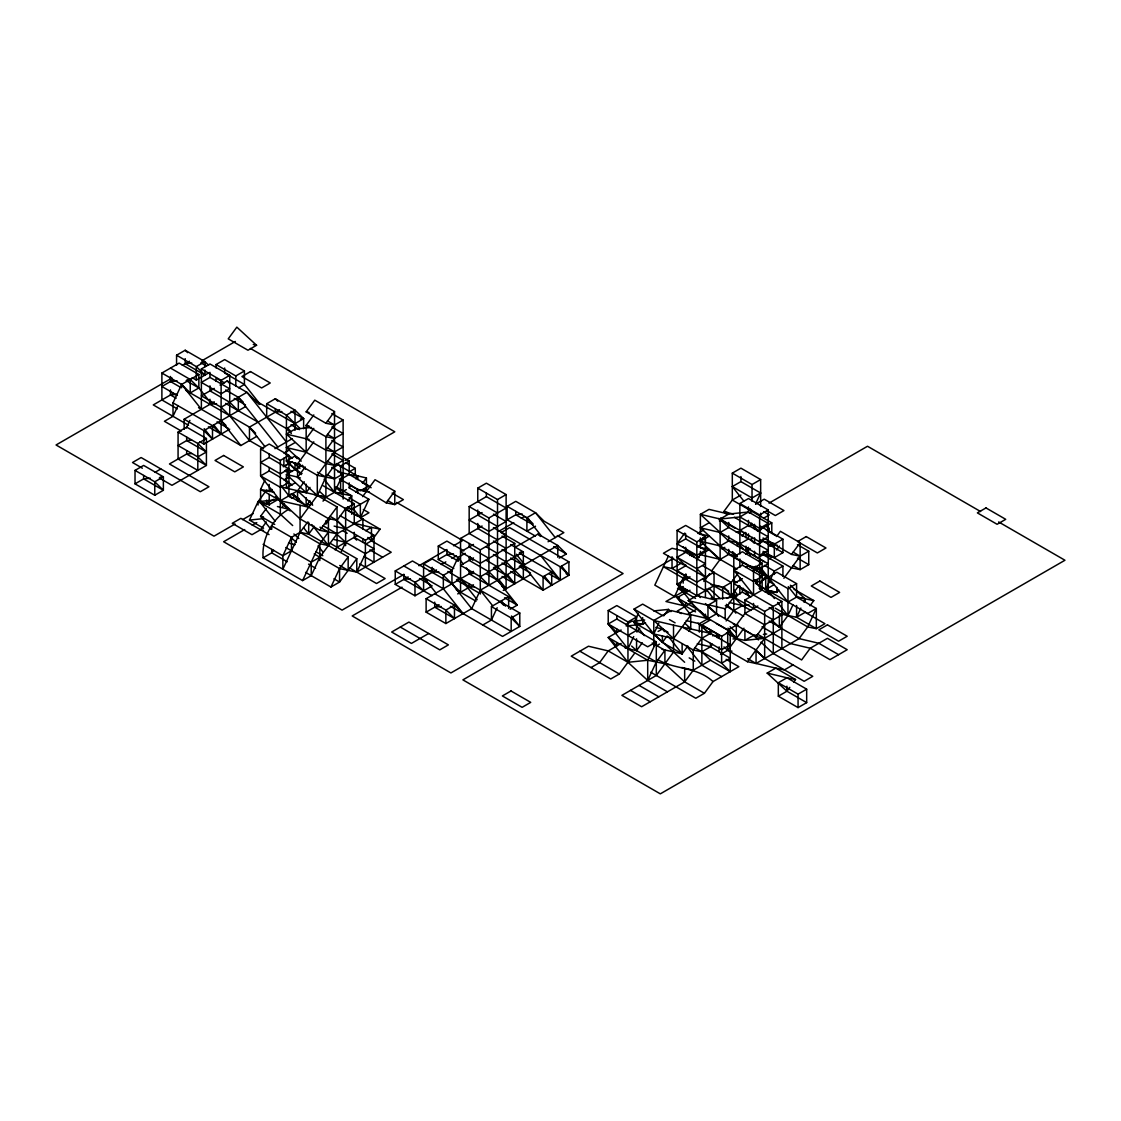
<?xml version="1.0" encoding="UTF-8"?>
<svg xmlns="http://www.w3.org/2000/svg" width="1121" height="1121" viewBox="0 0 1121 1121"><rect width="100%" height="100%" fill="white"/><g stroke="black" fill="none" stroke-linecap="round" stroke-linejoin="round"><path stroke-width="1.5" d="M181.336 431.053L164.409 421.286L173.012 416.311L173.012 402.859L181.63 384.433L198.851 374.498L198.851 387.95L211.309 403.644M173.012 416.311L178.043 405.564M186.31 428.082L189.897 420.403M264.892 480.166L260.59 489.373L260.59 502.825L275.135 521.139M263.561 528.229L249.465 520.088L258.068 501.676L266.672 489.975L269.502 491.601M362.868 528.986L362.868 518.897L337.043 533.806L319.821 557.207L311.218 575.634L302.6 580.594L263.113 557.796C261.543 539.075 272.193 518.084 288.938 509.256L275.374 496.799M364.129 556.478L373.994 562.182L373.994 535.263L365.39 540.238L345.646 528.846L337.043 520.354L328.425 518.603L288.938 495.804L288.938 455.434L269.208 444.042L260.59 449.017L260.59 475.921L280.334 500.779L300.078 518.897L317.299 495.496L325.903 477.084L334.52 465.383L343.124 460.409L331.844 453.893M323.03 501.157L325.903 497.262L334.52 492.287L343.124 473.861L331.844 467.345M302.6 580.594L319.821 543.755L328.425 532.055L319.961 527.164M341.345 551.504L345.646 542.298L335.782 533.232M365.74 544.147L371.471 540.84L380.089 529.14L360.345 517.734L368.949 499.321L349.206 487.915L349.206 482.871M305.571 572.369L330.947 587.026L339.565 568.599L348.169 556.899L308.681 534.114L300.078 532.349L291.474 537.323L282.856 555.75L282.856 569.202L300.078 532.349L307.729 521.952M354.264 532.279L354.264 537.323L373.994 548.715L365.39 553.69L356.786 572.116L339.565 568.599L314.174 553.942M450.852 572.831L458.027 557.473L465.201 553.326M497.514 526.45L477.77 515.057L479.199 511.989M497.514 539.902L477.77 528.509L479.199 525.441M559.211 558.104L566.385 553.956L557.782 545.479L480.292 590.207L471.689 608.633L445.864 623.542L426.12 612.15L426.12 598.698L473.468 571.36M482.815 625L491.432 620.025L497.164 607.75M638.339 613.327L634.038 622.533L644.435 635.621M668.452 555.96L654.818 585.134L674.562 596.526L679.494 597.703M652.226 642.978L664.921 650.306L656.303 662.007L636.56 650.6L627.956 648.849L633.701 636.574M658.798 623.192L653.781 633.94L662.385 642.417L682.129 653.823L687.874 646.018M674.562 596.526L683.165 578.1L686.038 574.204M667.443 691.825L647.7 680.433L647.7 660.255L656.303 641.829L616.816 619.03L608.213 623.991L627.956 648.849M687.131 589.646L685.688 592.715L695.566 598.418M719.388 520.943L720.817 517.874M656.303 662.007L647.7 680.433L627.956 662.301L608.213 637.457L621.132 630.002M755.624 503.763L760.655 493.016L740.911 481.61L732.307 486.584L743.727 500.975M764.298 561.775L745.955 551.196L747.399 548.127M750.986 540.448L752.415 537.379M768.67 581.281L774.317 584.531L765.699 589.506L774.317 571.079L782.92 566.105L782.92 576.194M792.995 604.765L787.965 615.513L779.361 627.214L771.963 620.417M779.361 613.762L796.583 617.265L800.884 608.058M803.757 601.921L805.186 598.852L790.375 585.246M343.124 499.097L343.124 420.053L334.52 425.013L325.903 423.262L306.159 411.869L314.777 400.169L334.52 411.561L334.52 492.287L351.728 495.804L351.728 514.301M313.81 414.924L306.159 425.321L306.159 452.225L325.903 463.618L334.52 465.383L327.458 461.306M313.81 428.376L306.159 438.773L286.416 434.107L295.033 429.133L311.484 427.423M325.903 423.262L334.52 411.561M313.81 441.828L297.555 463.926L297.555 477.378L317.299 495.496L337.043 506.902L337.043 547.258L335.123 549.865M266.336 508.486L260.59 516.277L270.988 529.364M305.206 466.981L297.555 477.378L300.428 477.966M269.054 534.619L240.847 518.336L232.243 523.311L251.987 534.703L260.59 529.743L266.336 521.938M282.59 506.566L284.51 503.974M309.032 439.362L306.159 438.773L325.903 450.166L334.52 438.479L343.124 433.505L331.844 426.989M274.141 492.301L260.59 489.373L280.334 500.779L297.555 490.83L304.253 481.736M309.985 487.383L306.159 492.581L297.555 490.83L297.555 500.919M273.636 550.229L271.73 552.835L263.113 557.796M292.595 493.576L306.159 506.047L309.985 500.849M303.497 527.571L308.681 534.114L314.426 526.31M349.206 487.915L351.125 485.323M355.903 478.821L357.823 476.215L338.08 464.823L332.334 468.13M300.078 518.897L319.821 530.303L337.043 506.902M329.728 518.967L325.903 524.166L325.903 520.803M347.902 501.003L351.728 495.804L336.216 486.85M355.903 492.273L357.823 489.667L369.299 492.021M362.601 483.179L366.427 477.98L354.909 475.248M362.601 496.631L375.031 479.732L394.774 491.124L394.774 504.59L386.17 502.825L363.961 489.162M386.17 502.825L394.774 491.124M329.994 543.195L356.786 558.664L339.565 582.051L330.947 587.026M678.121 542.158L684.819 533.05M689.863 555.554L691.783 552.947L672.04 548.281L663.422 553.256L683.165 564.648L686.038 565.236M636.91 632.09L639.783 628.194M696.561 559.911L700.387 554.713L709.004 549.738L720.102 559.94M669.223 664.641L647.7 660.255L627.956 662.301L608.213 650.909L588.469 646.228L571.248 656.177L610.735 678.976L619.353 674.001L634.654 653.207M631.627 646.074L636.56 650.6L642.305 642.809M663.688 615.877L668.48 609.39L670.947 611.646M685.085 588.959L683.165 591.566L665.958 601.501L685.688 606.167L695.566 611.87M703.876 581.477L709.607 573.672M713.601 573.7L711.527 571.079L720.13 559.379L728.734 554.405L787.965 588.609L796.583 583.635L796.583 597.087L816.326 608.493L816.326 628.671L807.709 626.919L775.284 608.185M667.177 635.929L662.385 642.417L662.385 635.691M742.13 536.216L745.003 532.321M749.781 525.819L751.701 523.213M706.734 591.033L708.654 588.427M662.385 615.513L642.655 604.121L634.038 609.081L653.781 620.488L671.003 610.539L690.746 615.219L673.525 638.606L653.781 633.94L634.038 622.533L642.655 624.299L645.514 622.645M721.616 676.622L701.872 665.215L701.872 624.859L710.49 619.885L730.233 631.291L730.233 671.647L710.49 660.255L693.268 670.19L684.665 681.89L641.618 706.734L621.875 695.342L656.303 675.459L673.525 652.058L673.525 625.154L653.781 620.488L653.781 645.71M688.826 631.263L690.746 628.671L690.746 615.219M737.954 573.377L731.27 582.472L722.653 587.446L711.134 584.728M726.954 598.418L731.27 595.938L738.921 585.54M757.432 558.02L763.177 554.713L765.097 552.107M769.875 545.619L771.78 543.012L791.524 554.405L800.142 556.17L808.745 551.196L808.745 564.648L800.142 569.622L791.524 567.871L771.78 556.464L763.555 554.517M776.573 536.511L780.398 531.312L800.142 542.718L800.142 569.622L793.093 565.545M725.175 618.876L725.175 608.787L733.793 597.087L742.396 592.126L750.86 597.003M755.176 570.169L757.095 567.562L765.699 576.054L759.001 585.148M769.875 559.071L771.78 556.464L763.177 554.713L763.177 551.35M776.573 549.963L779.445 546.067M726.142 620.936L733.793 610.539L742.396 605.578L748.982 604.892M653.781 620.488L673.525 638.606L693.268 650.012L701.872 651.763L710.49 646.789L712.395 644.197M717.188 637.695L719.093 635.103L699.35 623.696L686.192 620.586M716.417 623.612L727.711 630.128L736.315 625.154L744.919 613.453L757.838 605.999M791.524 554.405L800.142 542.718M743.966 628.208L727.711 650.306L720.537 654.454M783.873 578.268L800.142 556.17L793.093 552.093M778.745 589.814L776.839 592.42L768.221 590.669L765.363 592.322M650.67 672.208L695.791 698.257L704.408 693.282L713.012 681.582L738.837 666.673L726.142 659.344M705.459 603.56L716.571 613.762L756.058 636.56L764.662 624.859L781.883 614.911L769.188 607.582M723.998 646.915L727.711 650.306L747.441 661.712L764.662 638.311L781.883 628.377L769.188 621.048M809.965 605.802L813.79 600.604L794.046 589.212M793.626 682.129L795.546 679.536L786.928 677.771L778.324 682.745L778.324 696.197L786.928 691.237L789.801 687.327M176.572 365.306L176.572 355.217L185.189 350.242L204.933 361.635L208.618 365.278M177.398 408.899L161.886 399.945L161.886 373.041L179.108 363.092L198.851 374.498M182.317 365.348L189.491 361.214M172.059 378.001L56.05 444.981L213.999 536.174L235.088 523.983M202.186 360.612L235.34 341.471M173.363 379.865L161.886 386.493L177.398 395.447M204.933 366.693L204.933 361.635L196.315 366.609L176.572 355.217M161.886 373.041L181.63 384.433L201.374 409.291L201.374 368.935L209.977 363.961L229.721 375.353L229.721 415.723L249.465 440.567L263.561 448.708M216.059 367.926L216.059 364.549L224.676 359.589L244.42 370.981L244.42 384.433L260.002 404.064M173.363 393.317L153.269 404.919L188.524 425.265M192.083 377.623L196.315 380.061L209.235 372.606M256.583 345.268L247.979 350.242L228.236 338.85L236.839 327.15L256.583 345.268L253.29 344.497M209.977 377.413L201.374 382.387L221.117 393.779L229.721 388.805L209.977 377.413L209.977 372.368M181.63 387.796L181.63 384.433L190.234 392.925L198.851 387.95L190.234 379.473L170.49 368.066M201.374 368.935L221.117 380.327L229.721 375.353M214.279 388.384L201.374 395.839L221.117 407.231L229.721 415.723M220.024 385.064L227.199 380.93L246.942 392.322L259.245 404.443M216.059 364.549L235.802 375.955L244.42 370.981M184.152 429.315L184.152 419.226L214.279 401.836M238.675 387.754L244.42 384.433L224.676 373.041L224.676 367.996M178.071 432.089L197.814 443.482L197.814 470.4L178.071 458.993L178.071 432.089L186.675 427.115L206.418 438.521L206.418 465.425L171.975 485.309L159.294 477.98M221.117 407.231L246.942 392.322L286.43 442.024M135.024 470.4L143.628 465.425L163.372 476.817L163.372 490.269L154.768 495.244L135.024 483.852L135.024 470.4L154.768 481.792L163.372 490.269L143.628 478.877L135.024 483.852M245.499 406.601L203.896 430.632L184.152 419.226M206.418 438.521L197.814 443.482L206.418 451.973L197.814 456.934L178.071 445.541L186.675 440.567L191.607 440.063M291.348 433.421L286.43 428.572L266.686 417.18L266.686 403.728L275.29 398.754L295.033 410.146L303.637 418.637L303.637 428.726M155.104 472.249L160.849 468.942M199.664 441.646L203.896 444.084L229.721 429.175M186.002 390.472L249.465 427.115L279.591 409.726M208.422 426.821L240.861 445.541L256.639 436.433M286.43 428.572L303.637 418.637L290.956 411.309M274.953 448.652L292.161 438.717M269.208 457.494L260.59 462.469L280.334 473.861L288.938 468.9L269.208 457.494L269.208 454.131M301.227 461.151L286.416 447.559L295.033 442.585M283.893 453.122L289.638 449.815M260.59 449.017L280.334 460.409L288.938 455.434M269.208 470.946L260.59 475.921L280.334 487.313L288.938 482.352L269.208 470.946L269.208 467.583M302.081 473.566L295.033 469.489L286.416 461.011L295.033 456.037L299.265 458.475M283.207 466.686L291.824 461.712M292.511 461.614L283.893 466.574L283.893 458.167M300.764 466.182L286.416 474.463L286.416 487.915L295.033 482.941M283.893 480.026L289.638 476.719M272.067 489.471L269.208 491.124L269.208 484.398M273.846 499.279L266.672 503.427L258.068 501.676L258.068 505.039M242.612 519.64L253.164 513.558M345.072 460.493L394.788 431.795L250.375 348.421M292.679 525.553L280.334 514.231L260.59 502.825L269.208 504.59L277.812 499.616L258.068 501.676L262.3 504.114M336.37 463.534L340.602 465.986L349.206 461.011L349.206 474.463L368.949 485.855L360.345 490.83L340.602 479.438L340.602 491.208M292.161 498.06L295.033 496.407L297.107 499.013M244.728 529.56L223.625 541.737L342.087 610.118L403.854 574.456M252.253 525.203L256.779 522.596M300.428 464.514L297.555 463.926L317.299 475.318L334.52 478.835L343.124 473.861M349.556 471.647L355.287 468.34L355.287 475.066M340.602 479.438L349.206 474.463L357.823 476.215L357.823 479.578M343.474 491.236L346.333 489.569M354.264 523.871L354.264 503.693L345.646 508.654L337.043 520.354L329.994 516.291M345.997 508.079L351.728 509.256L368.949 499.321M360.345 517.734L368.949 512.773L363.316 509.509M285.827 547.524L311.218 562.182L319.821 557.207M337.043 547.258L357.123 535.67M365.74 530.695L371.471 527.388L380.089 529.14M497.514 512.998L477.77 501.605L477.77 488.139L486.374 483.179L506.117 494.571L506.117 588.749L501.9 586.311M469.167 506.566L486.374 496.631L506.117 508.023L488.91 517.972L469.167 506.566L469.167 533.484L488.91 544.876M477.77 488.139L497.514 499.546L506.117 494.571M482.072 512.563L469.167 520.018L488.91 531.424L506.117 521.475L493.436 514.147M432.202 585.835L414.98 595.783L395.237 584.377L395.237 570.925L412.458 560.99L451.945 583.775L471.689 608.633L511.176 631.431L511.176 617.979L491.432 606.573L491.432 620.025M453.795 568.487L438.283 559.533L438.283 546.067L446.901 541.107L463.814 550.873M535.362 536.048L507.154 519.766L507.154 506.314L515.772 501.339L535.516 512.731L544.119 521.223L563.863 532.615L548.085 541.737M395.237 570.925L414.98 582.317L423.598 590.809L423.598 563.905L443.341 575.297L460.549 592.266L460.549 538.444L482.072 526.015M418.918 565.755L446.046 550.103M453.571 545.759L462.623 540.532L396.638 502.446M423.598 563.905L432.202 558.931L451.945 570.323L451.945 583.775M395.237 584.377L408.156 576.923M438.283 559.533L446.901 554.559L453.473 553.872M507.154 519.766L515.772 514.791L522.344 514.105M473.468 544.442L460.549 551.896L480.292 563.303L514.735 543.419L514.735 583.775L502.04 576.46M402.033 587.18L352.19 615.961L450.908 672.95L623.094 573.546L557.277 535.544M429.217 571.486L433.757 568.865M441.31 564.508L445.836 561.887M451.875 558.412L456.415 555.792M498.705 531.368L513.81 522.652M521.363 518.294L524.376 516.543L528.86 519.135M436.503 569.902L414.98 582.317L414.98 595.783M507.154 506.314L526.898 517.706L535.516 512.731L555.259 537.59M460.549 538.444L480.292 549.851L506.117 534.941L493.436 527.613M451.945 570.323L443.341 575.297L443.341 588.749L463.071 613.607L454.467 605.116L434.724 593.724M473.468 557.894L460.549 565.362L480.292 576.755L488.91 585.232L488.91 517.972M535.516 526.197L526.898 531.158L526.898 517.706L533.05 523.773M515.071 547.328L538.038 534.072L557.782 545.479L557.782 557.249M480.292 576.755L523.339 551.896L523.339 578.814L506.117 561.845L493.436 554.517M426.12 612.15L439.026 604.695M457.69 593.92L473.468 584.812M428.642 633.491L411.421 643.426L391.677 632.034L408.899 622.085L448.386 644.883L439.768 649.858L400.295 627.059M503.259 590.403L530.513 574.667M491.432 606.573L508.654 596.638L517.257 605.116L510.083 609.264M568.908 561.845L560.304 566.82L501.073 532.615L509.677 527.655L568.908 561.845L568.908 575.297L543.082 590.207L510.644 571.486M726.156 513.993L723.69 511.737L732.307 500.036L732.307 473.132L740.911 468.158L760.655 479.55L760.655 506.468M511.47 615.99L519.78 626.457L519.78 613.005L511.176 617.979L519.78 626.457L502.558 636.406L450.39 606.279M732.307 473.132L752.037 484.524L760.655 479.55M689.555 599.931L677.084 584.237L677.084 530.415L685.688 525.441L705.431 536.847L705.431 597.395M740.911 495.062L732.307 500.036L771.78 522.834L771.78 532.923M739.874 553.956L739.874 503.511L748.478 498.537L768.221 509.943L768.221 594.032M737.058 555.694L720.13 545.927L700.387 527.809L709.004 522.834M760.655 493.016L752.037 497.976L732.307 486.584M685.688 538.907L677.084 543.867L696.828 555.273L705.431 550.299L685.688 538.907L685.688 533.862M737.058 569.146L720.13 559.379L720.13 519.023L728.734 514.049L748.478 511.989L768.221 523.395L759.618 528.369L739.874 516.963L720.13 519.023L700.387 514.343L700.387 534.535M703.61 530.051L697.865 533.372L709.383 536.09M755.61 504.142L764.214 499.181L783.957 510.573L775.34 515.548L766.89 510.658M677.084 530.415L696.828 541.821L705.431 536.847M739.874 516.963L748.478 511.989L748.478 506.944M700.387 551.35L700.387 554.713L720.13 559.379L700.387 541.261L709.004 536.286M749.178 513.096L752.037 511.428L749.963 508.822M673.539 558.258L462.889 679.872L660.325 793.85L1064.95 560.248L998.643 521.952M684.146 552.121L687.187 550.383M769.02 503.133L867.528 446.256L980.553 511.512M677.084 557.319L685.688 552.359L705.431 563.751L696.828 568.725L677.084 557.319L685.688 565.811L705.431 577.203L696.828 568.725M703.61 543.517L697.865 546.824L709.383 549.556M739.874 503.511L759.618 514.903L768.221 509.943M680.643 563.499L672.04 568.459L663.422 566.708L683.165 578.1L687.481 578.982M739.874 530.415L748.478 525.441L748.478 520.396M749.178 526.548L752.037 524.894L758.216 530.555M763.527 518.266L769.258 514.945L763.625 511.694M616.816 629.119L616.816 632.482L608.213 623.991L608.213 610.539L616.816 605.578L636.56 616.97L636.56 630.422L627.956 635.397M685.688 565.811L677.084 570.785L696.828 582.177L714.049 572.242L714.049 599.146L733.793 597.087L773.28 619.885M721.91 549.01L724.783 547.356M757.432 531.116L771.78 522.834M739.874 543.867L748.478 538.907L748.478 533.862M766.386 530.051L769.258 528.397L769.258 531.76M685.688 589.352L685.688 592.715L677.084 584.237L690.004 576.783M735.866 613.159L733.793 610.539L733.793 556.731L742.396 551.756L762.14 563.162L762.14 590.066L744.919 600.001L744.919 613.453L764.662 624.859M745.955 551.196L750.257 548.715M757.432 544.568L763.177 541.261L774.653 543.601M608.213 610.539L627.956 621.945L636.56 616.97M745.619 554.012L748.478 552.359L748.478 547.314M625.77 624.691L631.515 621.384L644.673 620.011M690.004 590.235L677.084 597.689L689.555 613.383M764.438 538.472L774.317 544.175L782.92 539.201L782.92 552.653L774.317 557.627L764.438 551.924M733.793 570.183L742.396 565.208L762.14 576.614L753.536 581.575L733.793 570.183L753.536 595.041L753.536 568.123L733.793 556.731M710.784 620.361L688.224 600.604L714.049 585.694L702.769 579.179M745.619 567.464L748.478 565.811L757.095 567.562L757.095 570.925M615.387 646.761L608.213 650.909L599.609 662.609L590.991 667.57M647.7 660.255L608.213 637.457L616.816 645.934L621.132 643.454M690.004 603.687L677.084 611.141L681.316 613.579M753.536 568.123L762.14 563.162M742.396 578.66L733.793 583.635L773.28 606.433L773.28 653.515L812.767 676.313L804.149 681.288L764.662 658.489L754.797 649.423M755.386 566.287L759.618 568.725L768.221 563.751L728.734 540.953L718.869 531.9M658.083 631.459L662.385 628.965L668.032 632.23M688.224 600.604L707.968 605.27L716.571 600.31L716.571 613.762L718.645 616.368M656.654 645.738L659.526 644.085M745.619 594.368L748.478 592.715L738.613 587.012M699.35 632.104L699.35 623.696L716.571 613.762M701.872 624.859L721.616 636.252L730.233 631.291M744.919 600.001L764.662 611.407L781.883 601.459L781.883 648.555M813.79 600.604L796.583 597.087L787.965 602.061L760.949 568.053M796.583 617.265L805.186 612.304L824.93 623.696L816.326 628.671L796.583 617.265L796.583 605.494M747.441 661.712L756.058 663.464L799.105 638.606L807.709 626.919L816.326 608.493L807.709 613.453L755.54 583.34M767.184 673.104L786.928 677.771L806.672 689.177L806.672 702.629L786.928 691.237L767.184 673.104L775.802 668.13L784.406 669.896L793.023 664.921M778.324 682.745L798.068 694.151L806.672 689.177M778.324 696.197L798.068 707.603L806.672 702.629M185.189 358.65L185.189 363.694L191.761 363.008M201.64 361.985L204.933 361.635M170.49 376.474L170.49 381.518L177.076 380.832M186.941 379.809L190.234 379.473L190.234 392.925M170.49 389.926L170.49 394.97L177.076 394.298M216.563 403.63L209.977 404.317L209.977 399.272M281.875 411.519L275.29 412.206L275.29 408.843M300.358 418.974L303.637 418.637M191.607 453.515L186.675 454.019L169.453 463.968L208.94 486.766L200.337 491.727L141.106 457.536L132.502 462.511L142.367 468.214M150.214 478.191L143.628 478.877L143.628 475.514M160.079 477.168L163.372 476.817L154.768 481.792L154.768 495.244M249.465 520.088L264.262 518.547M520.046 552.247L523.339 551.896L510.644 544.568M736.091 532.041L742.663 531.354M438.787 571.696L432.202 572.383L432.202 567.338M494.221 567.156L497.514 566.82L514.735 583.775L507.463 574.625M520.046 565.699L523.339 565.362L543.082 590.207L543.082 576.755L510.644 558.034M403.854 574.358L403.854 579.403L410.426 578.716M469.167 570.477L469.167 573.84L474.099 573.321M768.88 545.969L777.105 545.114M457.256 579.151L460.549 578.814L469.167 587.292L474.099 586.773M752.163 568.081L757.095 567.562M434.724 602.131L434.724 607.176L441.31 606.489M653.669 610.931L668.48 609.39M626.191 626.008L636.069 624.986M639.362 624.635L642.655 624.299L642.655 617.573M712.9 631.669L707.968 632.188L699.35 623.696M712.508 635.789L719.093 635.103L719.093 638.466M756.829 635.061L753.536 635.397L744.919 640.371L736.315 638.606L733.022 638.956M763.401 634.374L766.694 634.024M757.614 634.234L764.662 638.311L744.919 640.371L744.919 630.282M306.159 411.869L309.032 412.444M309.032 425.91L306.159 425.321L325.903 436.714L334.52 438.479L327.458 434.402M727.991 512.605L723.69 511.737L733.568 514.063M325.903 450.166L334.52 451.931L343.124 446.957L331.844 440.441M282.744 487.327L325.903 497.262L345.646 508.654L345.646 545.661M712.956 584.826L720.13 586.283M306.159 497.64L306.159 506.047L309.032 506.622M280.334 500.779L308.681 507.196M712.928 585.344L731.27 595.938L735.572 596.806M263.463 516.865L260.59 516.277L274.701 524.418M319.821 530.303L337.043 533.806L322.932 525.665M260.59 529.743L263.463 530.317M300.078 505.445L300.078 532.349L319.821 543.755L328.425 545.507L328.425 518.603M756.409 635.985L753.536 635.397L758.469 639.923M756.058 636.56L764.662 638.311M673.525 625.154L710.49 633.337L730.233 644.743L721.616 649.704L682.129 626.919M732.013 651.189L727.711 650.306L727.711 631.81M682.129 643.734L682.129 653.823L662.007 649.339M657.859 659.694C675.445 669.882 696.996 666.631 713.012 681.582M728.734 514.049L709.004 509.382L700.387 514.343L720.13 532.475L759.618 555.273L768.221 550.299L728.734 527.501L718.869 518.434M768.502 542.228L771.78 543.012L771.78 546.375M700.387 527.809L720.13 532.475L728.734 527.501L728.734 522.456M727.473 540.378L737.352 542.718L737.352 546.081M700.387 541.261L720.13 545.927L728.734 540.953L728.734 535.908M286.416 447.559L306.159 452.225L286.416 434.107M727.473 553.83L737.352 556.17L732.419 551.63M337.687 471.745L349.206 474.463M295.033 430.324L295.033 410.146L286.43 415.12L286.416 461.011L299.587 464.122M358.202 489.485L366.427 491.432L366.427 477.98M297.934 477.182L286.416 474.463L306.159 492.581L306.159 484.174M796.961 596.904L805.186 598.852L805.186 602.215M765.321 589.688L776.839 592.42L776.839 587.376M334.899 492.105L343.124 494.039L335.725 487.243M314.384 494.529L325.903 497.262L325.903 436.714L334.52 425.013L327.458 420.95M723.998 586.773L731.27 595.938L736.203 597.101M712.788 598.572L716.081 599.343M729.239 602.453L742.396 605.578L750.86 610.455M677.084 584.237L696.828 595.629L716.571 600.31M306.159 506.047L309.452 506.818M708.724 604.892L725.175 608.787M353.381 523.101L371.471 527.388L371.471 540.84L391.215 552.233L356.786 572.116L356.786 558.664M277.433 506.538L288.938 509.256M334.128 526.113L345.646 528.846L335.782 519.78M708.724 618.344L705.431 617.573L700.247 611.029M733.4 624.187L738.347 625.35M334.128 539.565L345.646 542.298L365.39 553.69M655.813 627.41L662.385 628.965L664.473 631.585M288.559 543.082L295.145 544.638M697.318 643.678L710.49 646.789L730.233 658.195L721.616 663.17L694.824 647.7M747.595 658.573L756.058 663.464L775.802 668.13L795.546 679.536M625.042 647.882L629.988 649.045M681.75 667.471L693.268 670.19L693.268 650.012L701.872 638.311L710.49 633.337L710.49 629.974M765.026 525.959L769.258 528.397M797.465 544.68L808.745 551.196M760.36 526.169L782.92 539.201M766.596 530.373L776.461 536.076M734.381 517.299L768.221 536.847L759.618 541.821L720.13 519.023M797.465 558.132L808.745 564.648M760.36 539.621L782.92 552.653M719.318 519.149L734.83 528.103M763.177 554.713L782.92 566.105M796.583 583.635L776.839 572.242L759.618 582.177L755.386 579.739M764.438 565.376L774.317 571.079L774.317 574.442M748.786 566.273L764.298 575.241M760.066 586.241L764.298 588.693M759.323 588.441L781.883 601.459M689.261 551.798L699.126 557.501M732.826 580.16L737.058 582.612M702.769 565.727L714.049 572.242M711.527 571.079L731.27 582.472L731.27 595.938M721.546 587.11L728.594 591.173M732.826 593.612L737.058 596.064M838.592 654.678L818.848 643.286L799.105 638.606L779.361 627.214L779.361 615.443M688.953 578.24L672.04 568.459L672.04 556.689M705.431 590.669L685.688 579.263L685.688 574.218M711.232 597.521L714.049 599.146L705.74 588.679M725.329 605.662L743.657 616.242M762 626.821L773.28 633.337M772.159 633.001L790.487 643.58L810.231 648.246L829.974 659.652L847.196 649.704L827.452 638.311L810.231 648.246L801.627 659.947L763.555 637.961M677.532 588.301L683.165 591.566L683.165 586.507M742.256 628.881L750.706 633.771M726.436 632.917L756.058 650.012L764.662 658.489L764.662 611.407M532.685 524.558L515.772 514.791L515.772 511.428M331.844 413.537L343.124 420.053M553.69 546.628L566.385 553.956M669.447 619.591L675.08 622.842M502.04 536.09L514.735 543.419M200.841 362.798L206.488 366.049M566.091 573.672L568.908 575.297L561.635 566.147M266.686 403.728L286.43 415.12L299.952 428.446M224.522 382.892L216.059 378.015L216.059 381.378M252.729 399.174L295.033 423.598M519.261 553.059L551.7 571.78L560.304 580.272L560.304 566.82L568.908 575.297M493.436 541.065L506.117 548.393M185.189 363.694L204.933 375.101L204.933 370.056M290.956 424.761L299.419 429.651M549.024 573.756L560.304 580.272L540.56 555.413M327.458 447.854L334.52 451.931L317.299 475.318L317.299 495.496M333.694 452.057L349.206 461.011M225.643 389.968L238.325 397.296L243.257 402.145M502.04 549.542L514.735 556.871L525.805 567.787M689.191 657.887L694.824 661.152M234.247 398.445L245.527 404.961M345.422 462.637L355.287 468.34M486.234 546.852L497.514 553.354M392.112 493.1L403.392 499.616L394.774 504.59L387.726 500.512M519.261 566.511L530.541 573.027M608.213 623.991L647.7 646.789L656.303 641.829L656.303 675.459M186.156 380.622L198.851 387.95M225.643 403.42L258.068 422.141M502.04 562.994L514.735 570.323M362.153 482.534L371.149 487.733M488.91 558.328L469.167 546.936L469.167 543.573M486.234 560.304L497.514 566.82M170.49 381.518L180.369 387.221M350.761 485.603L357.823 489.667L357.823 493.044M493.436 567.969L506.117 575.297M327.458 474.758L334.52 478.835M664.921 650.306L664.921 663.758L684.665 681.89L704.408 693.282M317.439 472.193L325.903 477.084M285.309 453.935L292.357 458.013M198.543 407.666L221.117 420.683L226.036 425.532M438.283 546.067L458.027 557.473L463.225 564.017M486.234 573.756L497.514 580.272L517.257 605.116L504.562 597.787M349.065 497.766L360.345 504.282L360.345 516.052M170.49 394.97L176.137 398.235M217.026 421.846L228.306 428.362M458.181 561.075L446.901 554.559L446.901 549.514M323.226 485.771L354.264 503.693M288.125 469.026L292.357 471.465M173.012 402.859L212.5 425.658L221.117 434.149L221.117 380.327M469.167 573.84L508.654 596.638L508.654 608.409M347.496 506.818L351.728 509.256M284.566 470.778L288.798 473.216M344.539 508.317L362.868 518.897M346.235 509.593L357.515 516.108M447.868 571.486L519.78 613.005M285.309 480.839L292.357 484.917M456.471 579.963L480.447 593.808M579.865 651.203L619.353 674.001M639.082 685.393L658.826 696.8M340.153 515.73L373.994 535.263M290.801 493.955L299.265 498.845M307.715 503.721L310.545 505.361M456.317 589.828L476.061 601.22M630.478 690.368L650.222 701.774M288.125 495.93L292.357 498.369M206.418 451.973L186.675 440.567L186.675 437.204M342.97 530.808L347.202 533.246M403.854 565.951L443.341 588.749M369.916 549.879L382.611 557.207M419.506 578.506L430.786 585.022M403.854 579.403L432.047 595.685M269.502 505.053L266.672 503.427L266.672 500.064M426.12 598.698L445.864 610.09L454.467 618.568L454.467 605.116L445.864 610.09L445.864 623.542M359.743 563.891L385.134 578.548L376.53 583.509L349.724 568.039M434.724 607.176L454.467 618.568M315.744 551.63L322.792 555.708M339.705 565.474L348.169 570.365L348.169 556.899M308.541 564.143L315.59 568.221M333.918 578.8L339.565 582.051L339.565 568.599M263.113 544.344L282.856 555.75L291.474 550.775L291.474 537.323L271.73 525.917L271.73 529.294M287.242 561.789L271.73 552.835L271.73 549.472M736.091 542.13L743.489 548.926M732.391 552.191L737.324 556.717M718.869 545.352L728.734 554.405L728.734 549.36M702.797 537.898L705.263 540.168M683.053 546.684L694.165 556.885M709.089 588.441L720.186 598.642M726.352 604.303L733.765 611.099M760.935 642.193L773.28 653.515M707.912 606.377L716.543 614.308M730.121 626.779L736.287 632.44M707.94 619.282L696.828 609.081L691.629 602.552M707.912 619.829L705.431 617.573L705.431 614.21M698.089 623.122L710.434 634.444M684.581 623.01L690.746 628.671M688.252 626.961L690.718 629.217M700.611 651.189L703.077 653.445M684.637 662.259L653.781 633.94L634.038 609.081M650.054 631.095L654.986 635.621M339.341 478.849L341.807 481.119M293.744 462.735L299.91 468.41M286.416 461.011L301.227 474.603M319.737 491.601L325.903 497.262M367.772 537.435L371.471 540.84M354.222 537.87L356.702 540.14M297.555 490.83L312.367 504.422M281.511 503.007L290.143 510.938M293.884 533.974L298.817 538.5M291.446 537.87L296.378 542.41M759.618 568.725L768.221 577.203M733.793 597.087L742.396 605.578M727.711 630.128L736.315 638.606L736.315 625.154M730.233 671.647L721.616 663.17L721.616 636.252M701.872 651.763L710.49 660.255M538.038 534.072L540.49 536.497M551.7 585.232L543.082 576.755L551.7 571.78L551.7 585.232L544.414 576.082M500.036 601.613L503.721 605.242M275.29 398.754L277.756 401.178M227.199 380.93L229.651 383.354M427.283 580.986L423.598 577.357L436.055 593.051M185.189 350.242L187.641 352.667M204.933 375.101L196.315 366.609L196.315 380.061M249.465 440.567L249.465 427.115L255.616 433.182M292.567 493.983L295.033 496.407M212.5 425.658L212.5 439.11L203.896 430.632L203.896 444.084M197.814 456.934L206.418 465.425L186.675 454.019L186.675 450.656M750.706 539.019L753.83 542.942M788.259 586.619L796.583 597.087M748.478 552.359L750.566 554.965M768.221 590.669L774.457 598.516M777.582 602.439L787.965 615.513L787.965 588.609M753.83 579.599L762.14 590.066M742.985 588.161L750.271 597.311M733.638 589.842L737.8 595.069M728.005 628.152L736.315 638.606M698.159 594.957L700.247 597.577M686.29 645.598L701.872 665.215M668.62 636.812L682.129 653.823M526.898 517.706L541.443 536.02M516.361 554.222L524.684 564.69M498.845 579.599L506.117 588.749L488.91 571.78L469.167 560.388L469.167 557.025M469.755 556.422L472.866 560.346M501.367 600.94L505.529 606.167M466.336 567.941L470.498 573.167M480.292 590.207L492.764 605.9M460.549 578.814L477.182 599.735M353.073 508.584L359.309 516.431M287.761 427.9L290.871 431.823M324.123 479.213L334.52 492.287M295.033 456.037L297.107 458.657M302.306 465.201L305.416 469.124M277.812 446.999L238.325 397.296L238.325 410.748L229.721 402.271L209.977 390.865L209.977 385.82M285.967 469.195L289.092 473.118M309.578 501.255L312.689 505.179M249.465 427.115L265.046 446.733M280.628 485.337L288.938 495.804M311.806 524.572L328.425 545.507M221.117 420.683L240.861 445.541M318.042 545.885L323.24 552.415M213.845 424.985L221.117 434.149M204.19 428.642L212.5 439.11M798.068 694.151L798.068 707.603M786.928 686.178L786.928 691.237M774.317 544.175L774.317 557.627M765.699 577.735L765.699 589.506M763.177 537.898L763.177 541.261M760.655 513.194L760.655 516.557M760.655 526.646L760.655 530.009M759.618 514.903L759.618 588.903M757.095 579.333L757.095 584.377M756.058 650.012L756.058 663.464M754.573 524.362L754.573 529.406M754.573 537.814L754.573 542.858M754.573 551.266L754.573 556.324M753.536 603.448L753.536 608.493M752.037 484.524L752.037 501.339M745.955 532.699L745.955 537.744M745.955 546.151L745.955 549.514M742.396 561.845L742.396 565.208M742.396 588.749L742.396 592.126M740.911 476.565L740.911 481.61M739.874 559.015L739.874 567.422M739.874 577.511L739.874 580.874M739.874 585.919L739.874 594.326M722.653 587.446L722.653 599.217M719.093 646.873L719.093 651.918M710.49 643.426L710.49 646.789M707.968 605.27L707.968 618.722L688.224 614.056L696.828 609.081L677.084 597.689L685.688 606.167L685.688 602.804M700.387 537.898L700.387 547.987M696.828 541.821L696.828 595.629M691.783 552.947L691.783 556.324M685.688 547.314L685.688 552.359M684.665 668.438L684.665 681.89M683.165 578.1L683.165 583.144M636.56 638.83L636.56 650.6M627.956 621.945L627.956 662.301M616.816 615.667L616.816 619.03M616.816 642.571L616.816 645.934M497.514 499.546L497.514 580.272M486.374 493.268L486.374 496.631M480.292 549.851L480.292 593.57M477.77 510.013L477.77 515.057M477.77 523.465L477.77 528.509M469.167 583.929L469.167 587.292M458.027 557.473L458.027 560.836M365.39 540.238L365.39 567.142M362.868 539.075L362.868 542.438M340.602 465.986L340.602 474.393M319.821 543.755L319.821 560.57M311.218 562.182L311.218 575.634M308.681 522.33L308.681 534.114M295.033 462.763L295.033 469.489M280.334 460.409L280.334 514.231M269.208 494.487L269.208 504.59M235.802 375.955L235.802 386.044M250.501 371.583L241.898 376.558L261.627 387.95L270.245 382.976L250.501 371.583M223.639 455.476L215.022 460.451L234.765 471.857L243.383 466.882L223.639 455.476M510.994 690.97L502.376 695.945L522.12 707.337L530.723 702.363L510.994 690.97M806.223 536.581L797.62 541.555L817.363 552.947L825.967 547.987L806.223 536.581M819.885 581.014L811.268 585.989L831.011 597.395L839.629 592.42L819.885 581.014M985.976 507.925L977.372 512.886L997.115 524.292L1005.719 519.317L985.976 507.925M827.452 624.859L818.848 629.834L838.592 641.226L847.196 636.252L827.452 624.859"/></g></svg>
